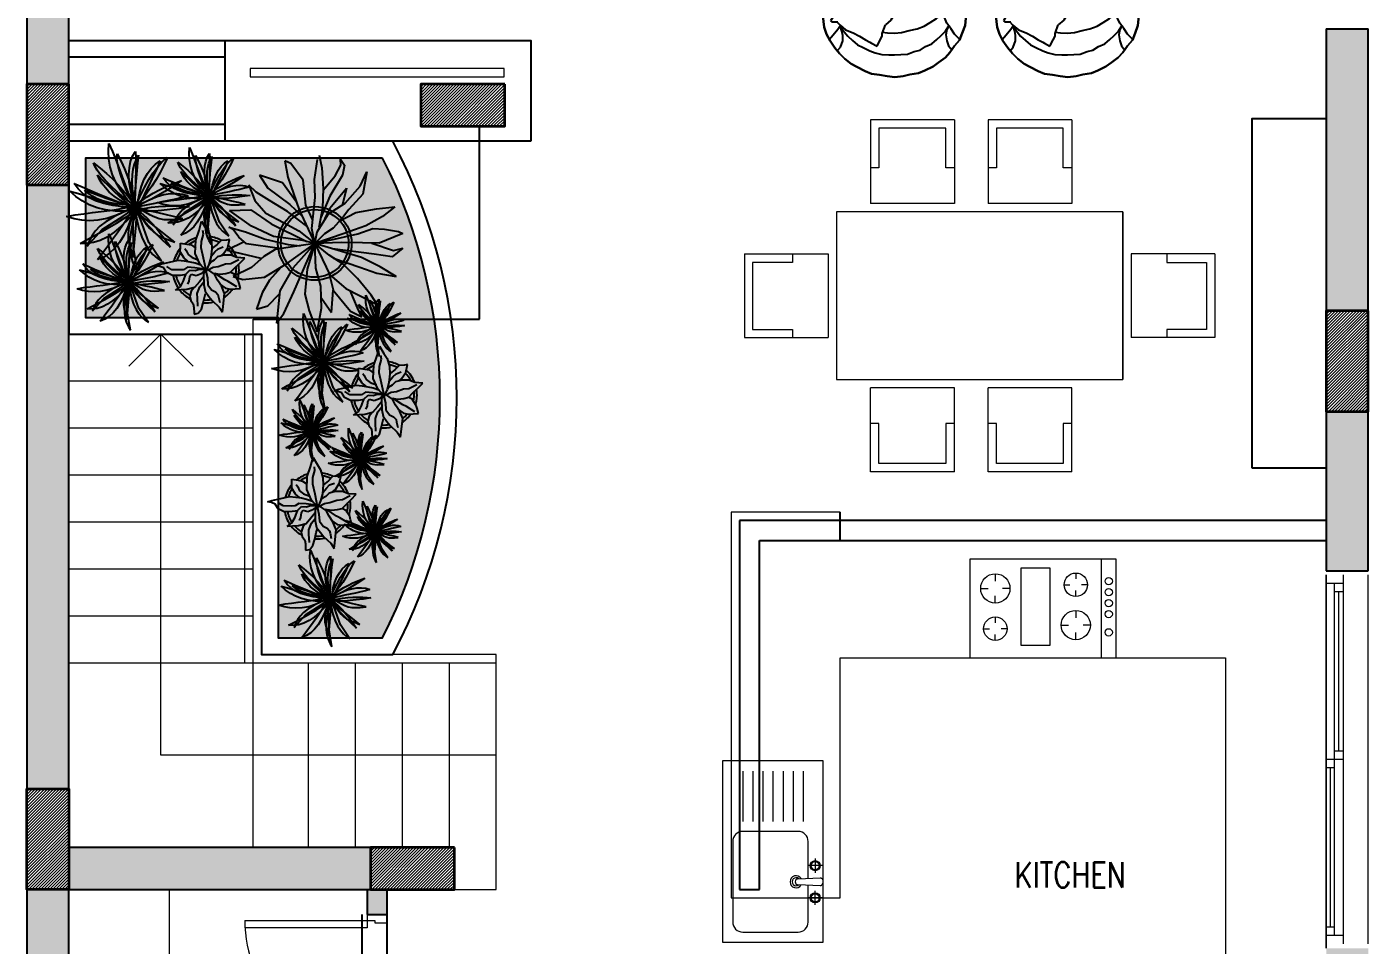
# Model space of a CAD drawing. Header units: millimetres. Extents: x 864.5 to 872.5, y 207.2 to 223.2.
# Drawn here: x 864.49 to 872.49, y 211.57 to 217.05 of the extents above; entities that cross this region are included whole.
import ezdxf

# ---------------------------------------------------------------- set-up
doc = ezdxf.new("R2010")
doc.units = ezdxf.units.MM
doc.linetypes.add('HIDDEN2', pattern=[4.7625, 3.175, -1.5875])
for name, color, linetype, lineweight in [('A-DETL', 90, 'Continuous', 9), ('A-DOOR', 2, 'Continuous', 20), ('A-FLOR', 192, 'Continuous', 0), ('S-COLS', 52, 'Continuous', 35)]:
    doc.layers.add(name, color=color, linetype=linetype, lineweight=lineweight)
for name, color, linetype in [('A-DETL-TXT', 2, 'Continuous'), ('A-FURN', 2, 'Continuous'), ('A-WALL-CMU', 4, 'Continuous'), ('A-WALL-HEAD', 9, 'Continuous'), ('CAY', 94, 'Continuous'), ('DIENHOA', 3, 'Continuous'), ('KITSHEN', 44, 'Continuous'), ('家具2', 6, 'Continuous'), ('家具１', 1, 'Continuous')]:
    doc.layers.add(name, color=color, linetype=linetype)
doc.styles.add('ATT', font='romans.shx')
doc.styles.add('ID_ROMANS', font='ROMANS.shx', dxfattribs={"width": 0.8})
doc.styles.get("Standard").update_dxf_attribs({"font": 'Arial Unicode MS.ttf'})
pattern_1 = [(45, (757.347452, 209.1913), (-0.0089802561, 0.0089802561), [])]

# ---------------------------------------------------------------- blocks, each defined once
blk = doc.blocks.new('*U4')
for p, q in [((720, 120), (720, 848.6)), ((765, 850), (765, 120)), ((0, 120), (35, 120)), ((0, 120), (0, 0)), ((35, 120), (35, 75)), ((765, 120), (720, 120)), ((765, 120), (765, 75)), ((800, 120), (765, 120)), ((800, 120), (800, 0)), ((50, 0), (0, 0)), ((35, 75), (50, 75)), ((50, 75), (50, 0)), ((750, 75), (750, 0)), ((765, 75), (750, 75)), ((750, 0), (800, 0))]:
    blk.add_line(p, q)
blk.add_arc((765, 120), 730, 90, 180)
at = {"layer": 'A-WALL-HEAD'}
for p, q in [((0, 150), (800, 150)), ((0, 0), (800, 0))]:
    blk.add_line(p, q, dxfattribs=at)
blk = doc.blocks.new('st')
at = {"layer": 'A-FURN', "lineweight": 9}
for p, q in [((32759.2, -53794.2), (32759.2, -54666.9)), ((33348.2, -53794.2), (32759.2, -53794.2)), ((33348.2, -54666.9), (33348.2, -53794.2)), ((32933.7, -53877.1), (32933.7, -53912)), ((33173.7, -53859.7), (33173.7, -53903.3)), ((32863.9, -53946.9), (32898.8, -53946.9)), ((32933.7, -54016.7), (32933.7, -53981.8)), ((33003.5, -53946.9), (32968.6, -53946.9)), ((33086.4, -53946.9), (33130.1, -53946.9)), ((33173.7, -54034.2), (33173.7, -53990.6)), ((33261, -53946.9), (33217.3, -53946.9)), ((32835.5, -54099.7), (32835.5, -54274.2)), ((33293.7, -54099.7), (32835.5, -54099.7)), ((33293.7, -54274.2), (33293.7, -54099.7)), ((32835.5, -54274.2), (33293.7, -54274.2)), ((32955.5, -54339.7), (32955.5, -54383.3)), ((33195.5, -54357.1), (33195.5, -54392)), ((32868.2, -54426.9), (32911.9, -54426.9)), ((32955.5, -54514.2), (32955.5, -54470.6)), ((33042.8, -54426.9), (32999.2, -54426.9)), ((33125.7, -54426.9), (33160.6, -54426.9)), ((33195.5, -54496.7), (33195.5, -54461.8)), ((33265.3, -54426.9), (33230.4, -54426.9)), ((32759.2, -54579.7), (33348.2, -54579.7)), ((32759.2, -54666.9), (33348.2, -54666.9))]:
    blk.add_line(p, q, dxfattribs=at)
for centre, radius in [((32933.7, -53946.9), 69.8), ((33173.7, -53946.9), 87.3), ((32955.5, -54426.9), 87.3), ((33195.5, -54426.9), 69.8), ((32911.9, -54623.3), 21.8), ((33021, -54623.3), 21.8), ((33086.4, -54623.3), 21.8), ((33151.9, -54623.3), 21.8), ((33217.3, -54623.3), 21.8)]:
    blk.add_circle(centre, radius, dxfattribs=at)
blk = doc.blocks.new('ps sin 12')
at = {"layer": 'A-FURN', "lineweight": 9}
for p, q in [((5374.23, 397.47), (5266.23, 397.47)), ((5266.23, 397.47), (5266.23, 337.47)), ((5324.43, 392.67), (5332.83, 392.67)), ((5328.63, 396.87), (5328.63, 388.47)), ((5336.44, 382.35), (5335.82, 395.76)), ((5340.63, 395.76), (5340.02, 382.35)), ((5352.03, 392.67), (5343.63, 392.67)), ((5347.83, 396.87), (5347.83, 388.47)), ((5374.23, 337.47), (5374.23, 397.47)), ((5272.23, 385.47), (5302.23, 385.47)), ((5336.25, 388.47), (5314.23, 388.47)), ((5362.23, 388.47), (5340.2, 388.47)), ((5272.23, 379.47), (5302.23, 379.47)), ((5308.23, 382.47), (5308.23, 349.47)), ((5368.23, 349.47), (5368.23, 382.47)), ((5272.23, 373.47), (5302.23, 373.47)), ((5272.23, 367.47), (5302.23, 367.47)), ((5272.23, 361.47), (5302.23, 361.47)), ((5272.23, 355.47), (5302.23, 355.47)), ((5272.23, 349.47), (5302.23, 349.47)), ((5266.23, 337.47), (5374.23, 337.47)), ((5314.23, 343.47), (5362.23, 343.47))]:
    blk.add_line(p, q, dxfattribs=at)
for centre, radius in [((5328.63, 392.67), 3), ((5328.63, 392.67), 2.4), ((5347.83, 392.67), 3), ((5347.83, 392.67), 2.4)]:
    blk.add_circle(centre, radius, dxfattribs=at)
for centre, radius, start, end in [((5338.23, 394.92), 2.55, 19.33284, 160.66716), ((5314.23, 382.47), 6, 90, 180), ((5338.23, 381.27), 3.6, 121.86593, 58.13407), ((5362.23, 382.47), 6, 0, 90), ((5338.23, 381.27), 2.4, 139.21522, 40.78479), ((5338.23, 382.54), 1.8, 186.0661, 353.9339), ((5314.23, 349.47), 6, 180, 270), ((5362.23, 349.47), 6, 270, 0)]:
    blk.add_arc(centre, radius, start, end, dxfattribs=at)
blk = doc.blocks.new('dsadas')
at = {"layer": 'A-FURN', "lineweight": 9}
for p, q in [((-9464.2883, -63469.635), (-9463.7883, -63469.635)), ((-9464.2883, -63469.635), (-9464.2883, -63470.135)), ((-9463.7883, -63469.635), (-9463.7883, -63470.135)), ((-9464.2372, -63469.6845), (-9463.8378, -63469.6845)), ((-9464.2372, -63469.9226), (-9464.2372, -63469.6845)), ((-9463.8378, -63469.6845), (-9463.8378, -63469.9226)), ((-9464.2883, -63469.9226), (-9464.2372, -63469.9226)), ((-9463.8378, -63469.9226), (-9463.7883, -63469.9226)), ((-9464.2883, -63470.135), (-9463.7883, -63470.135)), ((-9464.5383, -63470.185), (-9464.5383, -63471.8918)), ((-9463.5383, -63470.185), (-9464.5383, -63470.185)), ((-9464.5383, -63470.185), (-9463.5383, -63470.185)), ((-9463.5383, -63471.8918), (-9463.5383, -63470.185)), ((-9465.0875, -63470.4884), (-9465.0875, -63470.9884)), ((-9465.0875, -63470.4884), (-9464.5875, -63470.4884)), ((-9465.038, -63470.5395), (-9465.038, -63470.9389)), ((-9464.7999, -63470.5395), (-9465.038, -63470.5395)), ((-9464.7999, -63470.4884), (-9464.7999, -63470.5395)), ((-9464.5875, -63470.4884), (-9464.5875, -63470.9884)), ((-9463.4891, -63470.4884), (-9463.4891, -63470.9884)), ((-9462.9891, -63470.4884), (-9463.4891, -63470.4884)), ((-9463.2766, -63470.4884), (-9463.2766, -63470.5395)), ((-9463.2766, -63470.5395), (-9463.0386, -63470.5395)), ((-9463.0386, -63470.5395), (-9463.0386, -63470.9389)), ((-9462.9891, -63470.4884), (-9462.9891, -63470.9884)), ((-9465.038, -63470.9389), (-9464.7999, -63470.9389)), ((-9464.7999, -63470.9389), (-9464.7999, -63470.9884)), ((-9463.2766, -63470.9389), (-9463.2766, -63470.9884)), ((-9463.0386, -63470.9389), (-9463.2766, -63470.9389)), ((-9465.0875, -63470.9884), (-9464.5875, -63470.9884)), ((-9462.9891, -63470.9884), (-9463.4891, -63470.9884)), ((-9465.0875, -63471.1884), (-9465.0875, -63471.6884)), ((-9465.0875, -63471.1884), (-9464.5875, -63471.1884)), ((-9464.7999, -63471.1884), (-9464.7999, -63471.2395)), ((-9464.5875, -63471.1884), (-9464.5875, -63471.6884)), ((-9463.4891, -63471.1884), (-9463.4891, -63471.6884)), ((-9462.9891, -63471.1884), (-9463.4891, -63471.1884)), ((-9463.2766, -63471.1884), (-9463.2766, -63471.2395)), ((-9462.9891, -63471.1884), (-9462.9891, -63471.6884)), ((-9465.038, -63471.2395), (-9465.038, -63471.6389)), ((-9464.7999, -63471.2395), (-9465.038, -63471.2395)), ((-9463.2766, -63471.2395), (-9463.0386, -63471.2395)), ((-9463.0386, -63471.2395), (-9463.0386, -63471.6389)), ((-9465.038, -63471.6389), (-9464.7999, -63471.6389)), ((-9464.7999, -63471.6389), (-9464.7999, -63471.6884)), ((-9463.2766, -63471.6389), (-9463.2766, -63471.6884)), ((-9463.0386, -63471.6389), (-9463.2766, -63471.6389)), ((-9465.0875, -63471.6884), (-9464.5875, -63471.6884)), ((-9462.9891, -63471.6884), (-9463.4891, -63471.6884)), ((-9464.5383, -63471.8918), (-9463.5383, -63471.8918)), ((-9464.2883, -63471.9418), (-9463.7883, -63471.9418)), ((-9464.2883, -63472.4418), (-9464.2883, -63471.9418)), ((-9463.7883, -63472.4418), (-9463.7883, -63471.9418)), ((-9464.2883, -63472.1542), (-9464.2372, -63472.1542)), ((-9464.2372, -63472.1542), (-9464.2372, -63472.3922)), ((-9463.8378, -63472.1542), (-9463.7883, -63472.1542)), ((-9463.8378, -63472.3922), (-9463.8378, -63472.1542)), ((-9464.2372, -63472.3922), (-9463.8378, -63472.3922)), ((-9464.2883, -63472.4418), (-9463.7883, -63472.4418))]:
    blk.add_line(p, q, dxfattribs=at)
blk = doc.blocks.new('sofa-46')
at = {"color": 0, "linetype": 'ByBlock'}
for p, q in [((-0.3094, 0.8906), (-0.3231, 0.8691)), ((-0.3094, 0.8906), (-0.3231, 0.8691)), ((-0.2877, 0.9066), (-0.3094, 0.8906)), ((-0.2877, 0.9066), (-0.3094, 0.8906)), ((-0.2633, 0.9199), (-0.2877, 0.9066)), ((-0.2633, 0.9199), (-0.2877, 0.9066)), ((0.4279, 0.9203), (-0.2633, 0.9199)), ((-0.2633, 0.9199), (0.4279, 0.9203)), ((0.4549, 0.9147), (0.4279, 0.9203)), ((0.4549, 0.9147), (0.4279, 0.9203)), ((0.4736, 0.893), (0.4549, 0.9147)), ((0.4736, 0.893), (0.4549, 0.9147)), ((0.487, 0.8794), (0.4736, 0.893)), ((0.487, 0.8794), (0.4736, 0.893)), ((-0.345, 0.8314), (-0.3506, 0.8045)), ((-0.345, 0.8314), (-0.3506, 0.8045)), ((-0.3506, 0.8045), (-0.348, 0.7802)), ((-0.3506, 0.8045), (-0.348, 0.7802)), ((-0.3367, 0.853), (-0.345, 0.8314)), ((-0.3367, 0.853), (-0.345, 0.8314)), ((-0.3231, 0.8691), (-0.3367, 0.853)), ((-0.3231, 0.8691), (-0.3367, 0.853)), ((0.5031, 0.8604), (0.487, 0.8794)), ((0.5031, 0.8604), (0.487, 0.8794)), ((0.511, 0.8414), (0.5031, 0.8604)), ((0.511, 0.8414), (0.5031, 0.8604)), ((0.5162, 0.809), (0.511, 0.8414)), ((0.5162, 0.809), (0.511, 0.8414)), ((0.5188, 0.7927), (0.5162, 0.809)), ((0.5188, 0.7927), (0.5162, 0.809)), ((-0.3834, 0.7453), (-0.3835, 0.7291)), ((-0.3835, 0.7291), (-0.3834, 0.7453)), ((-0.3835, 0.7291), (-0.33, 0.2832)), ((-0.33, 0.2832), (-0.3835, 0.7291)), ((-0.3779, 0.7561), (-0.3834, 0.7453)), ((-0.3834, 0.7453), (-0.3779, 0.7561)), ((-0.3698, 0.7641), (-0.3779, 0.7561)), ((-0.3779, 0.7561), (-0.3698, 0.7641)), ((-0.3643, 0.7695), (-0.3698, 0.7641)), ((-0.3698, 0.7641), (-0.3643, 0.7695)), ((-0.348, 0.7802), (-0.3643, 0.7695)), ((-0.3643, 0.7695), (-0.348, 0.7802)), ((-0.348, 0.7802), (-0.3372, 0.7828)), ((-0.3372, 0.7828), (-0.3237, 0.7854)), ((-0.3237, 0.7854), (-0.3156, 0.7799)), ((-0.3156, 0.7799), (-0.3022, 0.7771)), ((-0.3022, 0.7771), (-0.2941, 0.769)), ((-0.2941, 0.769), (-0.2834, 0.7554)), ((-0.2834, 0.7554), (-0.2593, 0.7255)), ((-0.2593, 0.7255), (-0.2379, 0.6956)), ((0.4128, 0.7044), (0.4265, 0.734)), ((0.4265, 0.734), (0.4538, 0.7635)), ((0.4538, 0.7635), (0.4592, 0.7743)), ((0.4592, 0.7743), (0.4674, 0.7796)), ((0.4674, 0.7796), (0.4809, 0.7876)), ((0.4809, 0.7876), (0.4945, 0.7929)), ((0.4945, 0.7929), (0.508, 0.7955)), ((0.508, 0.7955), (0.5188, 0.7927)), ((0.5097, 0.2933), (0.5535, 0.7412)), ((0.5535, 0.7412), (0.5097, 0.2933)), ((0.5268, 0.7792), (0.5188, 0.7927)), ((0.5188, 0.7927), (0.5268, 0.7792)), ((0.5403, 0.7764), (0.5268, 0.7792)), ((0.5268, 0.7792), (0.5403, 0.7764)), ((0.5483, 0.7682), (0.5403, 0.7764)), ((0.5403, 0.7764), (0.5483, 0.7682)), ((0.5482, 0.7574), (0.5483, 0.7682)), ((0.5483, 0.7682), (0.5482, 0.7574)), ((0.5535, 0.7412), (0.5482, 0.7574)), ((0.5482, 0.7574), (0.5535, 0.7412)), ((-0.2379, 0.6956), (-0.222, 0.6577)), ((-0.222, 0.6577), (-0.206, 0.6279)), ((0.3772, 0.6318), (0.3936, 0.6641)), ((0.3936, 0.6641), (0.4128, 0.7044)), ((-0.206, 0.6279), (-0.1955, 0.5873)), ((-0.1955, 0.5873), (-0.1906, 0.5198)), ((-0.1934, 0.5144), (-0.1552, 0.5654)), ((-0.1443, 0.5789), (-0.1552, 0.5654)), ((-0.136, 0.6004), (-0.1443, 0.5789)), ((-0.0877, 0.5704), (-0.136, 0.6004)), ((-0.0877, 0.5704), (0.0227, 0.5263)), ((0.3602, 0.5266), (0.3688, 0.594)), ((0.3688, 0.594), (0.3772, 0.6318)), ((-0.2235, 0.4498), (-0.1934, 0.5144)), ((0.0227, 0.5263), (0.1221, 0.4581)), ((0.3573, 0.4888), (0.3602, 0.5266)), ((0.3624, 0.4537), (0.3573, 0.4888)), ((-0.2456, 0.3879), (-0.2235, 0.4498)), ((0.1028, 0.4016), (0.089, 0.3612)), ((0.1028, 0.4016), (0.1191, 0.4176)), ((0.1191, 0.4176), (0.1383, 0.4472)), ((0.1356, 0.4526), (0.1221, 0.4581)), ((0.1383, 0.4472), (0.1356, 0.4526)), ((0.3675, 0.4158), (0.3624, 0.4537)), ((0.3727, 0.3807), (0.3675, 0.4158)), ((-0.2674, 0.3611), (-0.292, 0.3207)), ((-0.292, 0.3207), (-0.2839, 0.3153)), ((-0.2456, 0.3879), (-0.2674, 0.3611)), ((0.0672, 0.3262), (0.0346, 0.2968)), ((0.089, 0.3612), (0.0672, 0.3262)), ((0.302, 0.311), (0.3399, 0.335)), ((0.3399, 0.335), (0.3753, 0.3645)), ((0.3886, 0.3374), (0.3727, 0.3807)), ((0.4018, 0.3076), (0.3886, 0.3374)), ((-0.33, 0.2832), (-0.3168, 0.2426)), ((-0.3168, 0.2426), (-0.33, 0.2832)), ((-0.3168, 0.2426), (-0.2955, 0.202)), ((-0.2955, 0.202), (-0.3168, 0.2426)), ((-0.2839, 0.3153), (-0.2488, 0.315)), ((-0.2491, 0.2691), (-0.2764, 0.2369)), ((-0.2355, 0.296), (-0.2542, 0.3151)), ((-0.2328, 0.2933), (-0.2491, 0.2691)), ((-0.2355, 0.296), (-0.2033, 0.2688)), ((-0.2249, 0.2608), (-0.2328, 0.2852)), ((-0.2328, 0.2852), (-0.2114, 0.2553)), ((-0.2197, 0.2338), (-0.2249, 0.2608)), ((-0.2114, 0.2553), (-0.19, 0.2309)), ((-0.2033, 0.2688), (-0.1575, 0.2496)), ((-0.1575, 0.2496), (-0.1198, 0.2304)), ((0.0152, 0.2294), (0.0153, 0.2456)), ((0.0153, 0.2456), (0.0346, 0.2968)), ((0.018, 0.2537), (0.0477, 0.2508)), ((0.0477, 0.2508), (0.0882, 0.2478)), ((0.0882, 0.2478), (0.1314, 0.2529)), ((0.1314, 0.2529), (0.1774, 0.2633)), ((0.1774, 0.2633), (0.2234, 0.2738)), ((0.2234, 0.2738), (0.2667, 0.2897)), ((0.2667, 0.2897), (0.302, 0.311)), ((0.3662, 0.2322), (0.3934, 0.259)), ((0.3934, 0.259), (0.4153, 0.2967)), ((0.4016, 0.2698), (0.3959, 0.2374)), ((0.4153, 0.2967), (0.4016, 0.2698)), ((0.4259, 0.275), (0.4018, 0.3076)), ((0.4153, 0.2967), (0.4129, 0.2926)), ((0.4129, 0.2926), (0.4131, 0.2924)), ((0.4131, 0.2924), (0.4153, 0.2967)), ((0.4473, 0.2425), (0.4259, 0.275)), ((0.4768, 0.2125), (0.4473, 0.2425)), ((0.4767, 0.2071), (0.4932, 0.2475)), ((0.4932, 0.2475), (0.4767, 0.2071)), ((0.4932, 0.2475), (0.5097, 0.2933)), ((0.5097, 0.2933), (0.4932, 0.2475)), ((-0.2764, 0.2369), (-0.3009, 0.2074)), ((-0.2955, 0.202), (-0.2661, 0.1612)), ((-0.2661, 0.1612), (-0.2955, 0.202)), ((-0.2661, 0.1612), (-0.2394, 0.1259)), ((-0.2394, 0.1259), (-0.2661, 0.1612)), ((-0.2501, 0.1449), (-0.2337, 0.1637)), ((-0.2337, 0.1637), (-0.2199, 0.2014)), ((-0.2199, 0.2014), (-0.2197, 0.2338)), ((-0.19, 0.2309), (-0.1605, 0.2037)), ((-0.1605, 0.2037), (-0.131, 0.1792)), ((-0.131, 0.1792), (-0.0987, 0.1627)), ((-0.1198, 0.2304), (-0.0849, 0.2085)), ((-0.0987, 0.1627), (-0.0584, 0.1435)), ((-0.0849, 0.2085), (-0.058, 0.1948)), ((-0.058, 0.1948), (-0.0472, 0.1893)), ((-0.0472, 0.1893), (-0.015, 0.1702)), ((-0.015, 0.1702), (0.0042, 0.2079)), ((0.0042, 0.2079), (0.0152, 0.2294)), ((0.2414, 0.1467), (0.2739, 0.1681)), ((0.2739, 0.1681), (0.3118, 0.184)), ((0.3118, 0.184), (0.3417, 0.2108)), ((0.3417, 0.2108), (0.3662, 0.2322)), ((0.3959, 0.2374), (0.4011, 0.2023)), ((0.4011, 0.2023), (0.4117, 0.1725)), ((0.4117, 0.1725), (0.4304, 0.1481)), ((0.4195, 0.132), (0.4468, 0.1723)), ((0.4468, 0.1723), (0.4195, 0.132)), ((0.4468, 0.1723), (0.4767, 0.2071)), ((0.4767, 0.2071), (0.4468, 0.1723)), ((-0.2394, 0.1259), (-0.2072, 0.096)), ((-0.2072, 0.096), (-0.2394, 0.1259)), ((-0.2072, 0.096), (-0.1696, 0.066)), ((-0.1696, 0.066), (-0.2072, 0.096)), ((-0.0584, 0.1435), (-0.0261, 0.1298)), ((-0.0261, 0.1298), (0.0144, 0.1214)), ((0.0144, 0.1214), (0.0549, 0.1184)), ((0.0549, 0.1184), (0.09, 0.1181)), ((0.09, 0.1181), (0.1278, 0.1206)), ((0.1278, 0.1206), (0.1656, 0.123)), ((0.1656, 0.123), (0.2062, 0.1389)), ((0.2062, 0.1389), (0.2414, 0.1467)), ((0.3515, 0.073), (0.3923, 0.1025)), ((0.3923, 0.1025), (0.3515, 0.073)), ((0.3923, 0.1025), (0.4195, 0.132)), ((0.4195, 0.132), (0.3923, 0.1025)), ((-0.1696, 0.066), (-0.1347, 0.0469)), ((-0.1347, 0.0469), (-0.1696, 0.066)), ((-0.1347, 0.0469), (-0.0862, 0.0222)), ((-0.0862, 0.0222), (-0.1347, 0.0469)), ((-0.0862, 0.0222), (-0.0486, 0.0058)), ((-0.0486, 0.0058), (-0.0862, 0.0222)), ((-0.0486, 0.0058), (0, 0)), ((0, 0), (-0.0486, 0.0058)), ((0, 0), (0.0458, -0.0084)), ((0.0458, -0.0084), (0, 0)), ((0.1403, -0.0091), (0.1809, 0.0014)), ((0.1809, 0.0014), (0.1403, -0.0091)), ((0.1809, 0.0014), (0.2323, 0.0091)), ((0.2323, 0.0091), (0.1809, 0.0014)), ((0.2323, 0.0091), (0.2702, 0.025)), ((0.2702, 0.025), (0.2323, 0.0091)), ((0.2702, 0.025), (0.319, 0.049)), ((0.319, 0.049), (0.2702, 0.025)), ((0.319, 0.049), (0.3515, 0.073)), ((0.3515, 0.073), (0.319, 0.049)), ((0.0458, -0.0084), (0.0917, -0.0142)), ((0.0917, -0.0142), (0.0458, -0.0084)), ((0.0917, -0.0142), (0.1403, -0.0091)), ((0.1403, -0.0091), (0.0917, -0.0142))]:
    blk.add_line(p, q, dxfattribs=at)
blk = doc.blocks.new('A$C2CC23D6E')
at = {"color": 3}
for p, q in [((763, 1463), (785, 1358)), ((477, 1415), (502, 1280)), ((527, 1394), (477, 1415)), ((631, 1256), (527, 1394)), ((723, 1262), (749, 1427)), ((785, 1358), (796, 1187)), ((894, 1292), (942, 1379)), ((939, 1430), (973, 1379)), ((942, 1379), (939, 1430)), ((973, 1379), (956, 1298)), ((269, 1298), (336, 1190)), ((460, 1235), (269, 1298)), ((574, 1075), (460, 1235)), ((502, 1280), (597, 1009)), ((653, 1048), (631, 1256)), ((729, 1112), (723, 1262)), ((796, 1172), (894, 1292)), ((956, 1298), (850, 1124)), ((1102, 1205), (1158, 1325)), ((1158, 1325), (1124, 1139)), ((241, 1157), (179, 1214)), ((179, 1214), (230, 1087)), ((350, 1087), (241, 1157)), ((336, 1190), (519, 1054)), ((701, 856), (729, 1112)), ((850, 1124), (776, 947)), ((796, 1187), (791, 1024)), ((850, 1023), (990, 1190)), ((990, 1190), (956, 1054)), ((979, 1066), (1102, 1205)), ((1124, 1139), (1009, 1012)), ((20, 1006), (196, 1009)), ((202, 874), (20, 1006)), ((196, 1009), (364, 895)), ((230, 1087), (322, 982)), ((499, 997), (350, 1087)), ((519, 1054), (614, 967)), ((597, 1009), (726, 732)), ((709, 925), (653, 1048)), ((791, 1024), (760, 863)), ((850, 1023), (808, 935)), ((840, 977), (979, 1066)), ((1009, 1012), (965, 955)), ((1065, 988), (1237, 1018)), ((1237, 1018), (1388, 1036)), ((1388, 1036), (1287, 955)), ((322, 982), (468, 904)), ((364, 895), (660, 749)), ((468, 904), (594, 835)), ((660, 874), (499, 997)), ((746, 829), (840, 977)), ((965, 955), (878, 859)), ((928, 915), (1065, 988)), ((1287, 955), (1150, 877)), ((14, 868), (151, 829)), ((50, 847), (14, 868)), ((98, 784), (50, 847)), ((160, 730), (98, 784)), ((151, 829), (314, 766)), ((384, 790), (202, 874)), ((628, 757), (384, 790)), ((594, 835), (726, 732)), ((726, 732), (701, 856)), ((726, 732), (746, 829)), ((970, 814), (726, 732)), ((726, 732), (1082, 811)), ((807, 811), (726, 732)), ((878, 859), (807, 811)), ((1054, 844), (970, 814)), ((1150, 877), (1054, 844)), ((1082, 811), (1206, 856)), ((1206, 856), (1304, 850)), ((1380, 784), (1259, 733)), ((1304, 850), (1419, 832)), ((1455, 814), (1380, 784)), ((1419, 832), (1455, 814)), ((141, 746), (0, 676)), ((0, 676), (278, 610)), ((435, 691), (160, 730)), ((398, 682), (303, 625)), ((314, 766), (505, 724)), ((558, 706), (398, 682)), ((499, 568), (726, 732)), ((505, 724), (606, 713)), ((726, 732), (544, 526)), ((552, 330), (726, 732)), ((726, 732), (558, 706)), ((726, 732), (628, 757)), ((726, 732), (664, 520)), ((948, 739), (726, 732)), ((1113, 616), (726, 732)), ((844, 634), (726, 732)), ((726, 732), (852, 472)), ((735, 526), (726, 732)), ((1217, 643), (873, 688)), ((1122, 736), (948, 739)), ((1259, 733), (1122, 736)), ((1200, 734), (1377, 673)), ((1455, 694), (1368, 622)), ((1377, 673), (1455, 694)), ((303, 625), (202, 532)), ((311, 454), (499, 568)), ((962, 559), (844, 634)), ((882, 610), (1099, 535)), ((1080, 442), (962, 559)), ((1267, 538), (1113, 616)), ((1368, 622), (1217, 643)), ((202, 532), (50, 457)), ((50, 457), (129, 433)), ((129, 433), (311, 454)), ((444, 534), (350, 427)), ((544, 526), (437, 339)), ((664, 520), (645, 312)), ((777, 378), (735, 526)), ((880, 345), (847, 478)), ((852, 472), (984, 360)), ((1099, 535), (1239, 487)), ((1239, 487), (1399, 457)), ((1399, 457), (1267, 538)), ((350, 427), (289, 324)), ((437, 339), (409, 72)), ((782, 195), (777, 378)), ((866, 159), (878, 345)), ((878, 345), (1023, 171)), ((984, 360), (1102, 297)), ((1080, 198), (1018, 342)), ((1192, 303), (1080, 442)), ((289, 324), (244, 189)), ((336, 216), (432, 312)), ((471, 153), (552, 330)), ((645, 312), (679, 174)), ((782, 279), (866, 159)), ((1102, 297), (1242, 225)), ((1242, 225), (1192, 303)), ((244, 189), (336, 216)), ((409, 72), (471, 153)), ((679, 174), (746, 0)), ((746, 0), (782, 195)), ((1023, 171), (1116, 123)), ((1116, 123), (1080, 198))]:
    blk.add_line(p, q, dxfattribs=at)
at = {"layer": '家具2', "color": 6}
for radius in [305, 280]:
    blk.add_circle((726, 732), radius, dxfattribs=at)
at = {"color": 3, "width": 0.8, "flags": 9}
for tag, p in [('XSIZE', (722, 727)), ('YSIZE', (725, 727))]:
    blk.add_attdef(tag, p, '', height=0.288, dxfattribs=at)
blk = doc.blocks.new('Cay03_mb')
at = {"layer": 'DIENHOA'}
for p, q in [((79, 504), (119, 555)), ((119, 555), (166, 599)), ((142, 519), (119, 442)), ((166, 599), (142, 519)), ((-365, 390), (-414, 403)), ((-414, 403), (-240, 278)), ((-315, 371), (-365, 390)), ((25, 374), (49, 444)), ((49, 444), (79, 504)), ((119, 442), (97, 366)), ((-264, 343), (-315, 371)), ((-211, 305), (-264, 343)), ((-240, 278), (-88, 95)), ((-158, 252), (-211, 305)), ((2, 206), (10, 295)), ((10, 295), (25, 374)), ((76, 291), (56, 216)), ((97, 366), (76, 291)), ((291, 243), (363, 275)), ((363, 275), (437, 297)), ((437, 297), (511, 310)), ((512, 271), (438, 231)), ((511, 310), (586, 314)), ((586, 314), (512, 271)), ((-104, 184), (-158, 252)), ((-50, 98), (-104, 184)), ((0, 105), (2, 206)), ((37, 142), (20, 68)), ((56, 216), (37, 142)), ((76, 75), (147, 144)), ((147, 144), (219, 200)), ((290, 155), (217, 117)), ((219, 200), (291, 243)), ((364, 193), (290, 155)), ((438, 231), (364, 193)), ((-345, 5), (-400, -17)), ((-299, 20), (-345, 5)), ((-255, 27), (-299, 20)), ((-208, 28), (-255, 27)), ((-153, 22), (-208, 28)), ((-83, 10), (-153, 22)), ((-88, 95), (5, -8)), ((5, -8), (-83, 10)), ((5, -8), (-50, 98)), ((5, -8), (0, 105)), ((5, -8), (76, 75)), ((20, 68), (5, -8)), ((75, 36), (5, -8)), ((5, -8), (100, 18)), ((46, 1), (5, -8)), ((97, 7), (46, 1)), ((145, 77), (75, 36)), ((155, 12), (97, 7)), ((100, 18), (182, 37)), ((217, 117), (145, 77)), ((220, 15), (155, 12)), ((182, 37), (253, 49)), ((289, 17), (220, 15)), ((253, 49), (315, 54)), ((362, 19), (289, 17)), ((315, 54), (369, 53)), ((436, 19), (362, 19)), ((369, 53), (419, 47)), ((419, 47), (465, 35)), ((510, 19), (436, 19)), ((465, 35), (510, 19)), ((-400, -17), (-468, -48)), ((-468, -48), (-376, -38)), ((-376, -38), (-295, -28)), ((-295, -28), (-226, -19)), ((-226, -19), (-166, -11)), ((-166, -11), (-114, -6)), ((-166, -174), (-120, -122)), ((-120, -122), (-80, -80)), ((-75, -127), (-118, -181)), ((-114, -6), (-69, -3)), ((-80, -80), (-45, -46)), ((-33, -69), (-75, -127)), ((-69, -3), (-30, -3)), ((-45, -46), (-17, -22)), ((5, -8), (-33, -69)), ((-30, -3), (5, -8)), ((-17, -22), (5, -8)), ((5, -8), (57, -73)), ((26, -64), (5, -8)), ((5, -8), (113, -40)), ((53, -42), (5, -8)), ((47, -126), (26, -64)), ((69, -191), (47, -126)), ((107, -76), (53, -42)), ((57, -73), (100, -139)), ((166, -110), (107, -76)), ((113, -40), (207, -74)), ((229, -143), (166, -110)), ((207, -74), (290, -108)), ((290, -108), (359, -141)), ((-271, -307), (-216, -236)), ((-216, -236), (-166, -174)), ((-162, -231), (-206, -276)), ((-118, -181), (-162, -231)), ((91, -257), (69, -191)), ((113, -322), (91, -257)), ((100, -139), (136, -204)), ((136, -204), (163, -268)), ((296, -175), (229, -143)), ((367, -205), (296, -175)), ((359, -141), (417, -174)), ((442, -233), (367, -205)), ((417, -174), (463, -204)), ((519, -258), (442, -233)), ((463, -204), (496, -232)), ((496, -232), (519, -258)), ((-330, -387), (-271, -307)), ((-291, -355), (-330, -387)), ((-250, -318), (-291, -355)), ((-206, -276), (-250, -318)), ((135, -386), (113, -322)), ((163, -268), (181, -330)), ((181, -330), (190, -390)), ((158, -445), (135, -386)), ((180, -499), (158, -445)), ((190, -446), (180, -499)), ((190, -390), (190, -446))]:
    blk.add_line(p, q, dxfattribs=at)
for points in [[(24, -5), (-41, 82), (-92, 167), (-130, 249), (-156, 330), (-170, 408), (-175, 484), (-170, 559), (-157, 633)], [(-157, 633), (-132, 551), (-111, 470), (-90, 389), (-70, 309), (-49, 229), (-27, 150), (-3, 72), (24, -5)], [(-16, -27), (-38, 80), (-49, 178), (-49, 269), (-39, 353), (-19, 430), (9, 501), (45, 567), (88, 629)], [(88, 629), (75, 544), (61, 461), (46, 379), (31, 298), (16, 217), (3, 136), (-8, 55), (-16, -27)], [(-396, 474), (-348, 406), (-301, 339), (-254, 275), (-208, 212), (-162, 151), (-115, 91), (-66, 32), (-16, -27)], [(-16, -27), (-108, 39), (-187, 102), (-252, 163), (-305, 224), (-345, 285), (-374, 347), (-390, 409), (-396, 474)], [(273, 387), (228, 329), (182, 270), (138, 212), (97, 156), (60, 103), (28, 55), (2, 11), (-16, -27)], [(-16, -27), (21, 64), (57, 140), (91, 203), (125, 255), (160, 297), (195, 332), (233, 362), (273, 387)], [(24, -5), (20, 93), (20, 177), (25, 249), (34, 310), (47, 363), (65, 409), (87, 452), (113, 492)], [(113, 492), (96, 420), (79, 347), (64, 276), (50, 208), (38, 145), (30, 87), (25, 36), (24, -5)], [(384, 437), (342, 368), (298, 302), (253, 239), (206, 181), (159, 127), (113, 78), (68, 34), (24, -5)], [(24, -5), (80, 92), (134, 176), (186, 248), (234, 309), (279, 357), (319, 395), (355, 421), (384, 437)], [(-530, 290), (-458, 248), (-388, 208), (-319, 169), (-251, 131), (-183, 95), (-115, 60), (-46, 26), (24, -5)], [(24, -5), (-87, 15), (-185, 40), (-270, 68), (-344, 101), (-406, 140), (-457, 184), (-499, 233), (-530, 290)], [(497, 224), (429, 178), (362, 137), (294, 99), (227, 66), (162, 37), (100, 11), (40, -10), (-16, -27)], [(-16, -27), (75, 38), (160, 92), (237, 136), (307, 170), (368, 195), (420, 213), (463, 222), (497, 224)], [(-16, -27), (-134, -5), (-235, 5), (-322, 5), (-396, -5), (-459, -22), (-512, -46), (-558, -74), (-598, -105)], [(24, -5), (99, 30), (173, 57), (245, 77), (313, 88), (378, 92), (438, 87), (493, 74), (541, 52)], [(541, 52), (484, 43), (421, 35), (354, 28), (285, 21), (216, 14), (148, 8), (83, 2), (24, -5)], [(-598, -105), (-393, -44), (-155, -37), (-16, -27)], [(-472, -320), (-310, -179), (-98, -73), (24, -5)], [(24, -5), (-92, -35), (-188, -68), (-267, -105), (-330, -145), (-380, -187), (-418, -231), (-448, -275), (-472, -320)], [(-276, -424), (-227, -345), (-186, -276), (-150, -216), (-119, -164), (-91, -120), (-66, -82), (-41, -52), (-16, -27)], [(-16, -27), (-85, -86), (-137, -133), (-176, -173), (-204, -210), (-226, -249), (-243, -295), (-258, -352), (-276, -424)], [(24, -5), (-14, -88), (-41, -153), (-60, -205), (-70, -251), (-73, -295), (-69, -344), (-60, -402), (-45, -475)], [(-45, -475), (-34, -383), (-25, -303), (-18, -233), (-12, -173), (-6, -121), (2, -77), (11, -39), (24, -5)], [(76, -524), (49, -428), (27, -342), (9, -264), (-4, -196), (-12, -138), (-17, -90), (-18, -53), (-16, -27)], [(478, -192), (422, -176), (361, -157), (298, -135), (232, -113), (167, -89), (102, -67), (41, -45), (-16, -27)], [(-16, -27), (67, -27), (146, -33), (219, -45), (286, -63), (346, -87), (398, -117), (443, -152), (478, -192)], [(-16, -27), (8, -95), (29, -163), (44, -231), (56, -296), (65, -359), (71, -419), (74, -474), (76, -524)], [(316, -418), (251, -343), (195, -273), (147, -210), (106, -154), (74, -105), (50, -63), (33, -30), (24, -5)], [(24, -5), (75, -57), (122, -111), (164, -165), (203, -219), (237, -273), (267, -324), (294, -373), (316, -418)]]:
    blk.add_lwpolyline(points, dxfattribs=at)
blk = doc.blocks.new('12PPLT12')
at = {"color": 0, "linetype": 'ByBlock'}
for p, q in [((-0.116, 0.583), (-0.05, 0.632)), ((-0.05, 0.632), (-0.034, 0.694)), ((-0.034, 0.694), (-0.032, 0.751)), ((-0.032, 0.751), (-0.002, 0.689)), ((-0.002, 0.689), (0.044, 0.559)), ((-0.349, 0.334), (-0.362, 0.415)), ((-0.362, 0.415), (-0.303, 0.35)), ((-0.148, 0.486), (-0.116, 0.583)), ((-0.132, 0.367), (-0.148, 0.486)), ((-0.064, 0.51), (-0.026, 0.591)), ((-0.05, 0.38), (-0.064, 0.51)), ((0.044, 0.559), (0.09, 0.432)), ((0.09, 0.432), (0.09, 0.339)), ((0.134, 0.347), (0.22, 0.415)), ((0.22, 0.415), (0.291, 0.421)), ((0.291, 0.421), (0.35, 0.429)), ((0.35, 0.429), (0.348, 0.331)), ((-0.332, 0.247), (-0.349, 0.334)), ((-0.289, 0.136), (-0.332, 0.247)), ((-0.303, 0.35), (-0.208, 0.312)), ((-0.205, 0.231), (-0.251, 0.247)), ((-0.208, 0.312), (-0.105, 0.29)), ((-0.137, 0.231), (-0.205, 0.231)), ((-0.097, 0.204), (-0.137, 0.231)), ((-0.108, 0.279), (-0.132, 0.367)), ((-0.11, 0.133), (-0.097, 0.204)), ((-0.105, 0.29), (-0.037, 0.236)), ((-0.043, 0.334), (-0.05, 0.38)), ((0.003, 0.279), (-0.043, 0.334)), ((-0.037, 0.236), (-0.034, 0.158)), ((0.009, 0.169), (0.003, 0.279)), ((0.09, 0.253), (0.082, 0.174)), ((0.09, 0.339), (0.09, 0.253)), ((0.093, 0.282), (0.134, 0.347)), ((0.155, 0.228), (0.131, 0.13)), ((0.193, 0.293), (0.155, 0.228)), ((0.25, 0.328), (0.193, 0.293)), ((0.223, 0.188), (0.421, 0.204)), ((0.28, 0.353), (0.25, 0.328)), ((0.342, 0.266), (0.304, 0.19)), ((0.348, 0.331), (0.342, 0.266)), ((0.421, 0.204), (0.573, 0.171)), ((-0.671, 0.098), (-0.687, 0.095)), ((-0.687, 0.095), (-0.666, 0.036)), ((-0.59, 0.109), (-0.671, 0.098)), ((-0.666, 0.036), (-0.601, -0.005)), ((-0.536, 0.125), (-0.59, 0.109)), ((-0.563, 0.052), (-0.441, 0.074)), ((-0.487, 0.171), (-0.536, 0.125)), ((-0.425, 0.193), (-0.487, 0.171)), ((-0.441, 0.074), (-0.373, 0.084)), ((-0.346, 0.179), (-0.425, 0.193)), ((-0.373, 0.084), (-0.27, 0.057)), ((-0.292, 0.149), (-0.346, 0.179)), ((-0.229, 0.003), (-0.324, -0.027)), ((-0.194, 0.074), (-0.289, 0.136)), ((-0.27, 0.057), (-0.186, 0.006)), ((-0.069, 0.027), (-0.229, 0.003)), ((-0.108, 0.019), (-0.194, 0.074)), ((-0.01, 0.003), (-0.121, -0.038)), ((-0.069, 0.06), (-0.11, 0.133)), ((-0.01, 0.014), (-0.069, 0.06)), ((-0.002, 0.006), (-0.069, 0.027)), ((-0.034, 0.158), (-0.007, 0.101)), ((-0.018, -0.008), (0.074, 0.098)), ((-0.01, -0.005), (0.169, 0.055)), ((0.003, 0.017), (-0.01, 0.014)), ((0.003, -0.029), (-0.01, 0.003)), ((-0.007, 0.101), (0.003, 0.017)), ((0.006, 0.027), (0.009, 0.169)), ((0.082, 0.174), (0.061, 0.082)), ((0.074, 0.098), (0.223, 0.188)), ((0.169, 0.055), (0.315, 0.109)), ((0.315, 0.109), (0.413, 0.117)), ((0.413, 0.117), (0.524, 0.101)), ((0.545, 0.017), (0.429, -0.032)), ((0.524, 0.101), (0.578, 0.114)), ((0.613, 0.074), (0.545, 0.017)), ((0.573, 0.171), (0.716, 0.152)), ((0.716, 0.152), (0.613, 0.074)), ((-0.601, -0.005), (-0.503, -0.021)), ((-0.452, -0.152), (-0.536, -0.268)), ((-0.503, -0.021), (-0.4, -0.032)), ((-0.395, -0.094), (-0.452, -0.152)), ((-0.4, -0.032), (-0.357, -0.04)), ((-0.324, -0.027), (-0.395, -0.094)), ((-0.316, -0.187), (-0.352, -0.227)), ((-0.292, -0.122), (-0.316, -0.187)), ((-0.224, -0.059), (-0.292, -0.122)), ((-0.121, -0.038), (-0.224, -0.059)), ((-0.213, -0.263), (-0.135, -0.195)), ((-0.135, -0.195), (-0.053, -0.14)), ((-0.119, -0.304), (-0.04, -0.148)), ((-0.053, -0.14), (0.003, -0.029)), ((-0.037, -0.122), (-0.04, -0.219)), ((0.082, -0.038), (-0.018, -0.008)), ((-0.007, -0.024), (0.05, -0.105)), ((0.05, -0.105), (0.071, -0.181)), ((0.071, -0.181), (0.12, -0.282)), ((0.188, -0.054), (0.082, -0.038)), ((0.112, -0.051), (0.09, -0.043)), ((0.155, -0.108), (0.112, -0.051)), ((0.212, -0.152), (0.155, -0.108)), ((0.323, -0.051), (0.188, -0.054)), ((0.247, -0.246), (0.212, -0.152)), ((0.215, -0.062), (0.282, -0.103)), ((0.234, -0.2), (0.277, -0.241)), ((0.282, -0.103), (0.334, -0.146)), ((0.429, -0.032), (0.323, -0.051)), ((0.396, -0.124), (0.326, -0.054)), ((0.334, -0.146), (0.372, -0.217)), ((0.464, -0.176), (0.396, -0.124)), ((0.48, -0.257), (0.464, -0.176)), ((-0.536, -0.268), (-0.606, -0.328)), ((-0.606, -0.328), (-0.522, -0.328)), ((-0.522, -0.328), (-0.324, -0.325)), ((-0.387, -0.241), (-0.465, -0.268)), ((-0.352, -0.227), (-0.387, -0.241)), ((-0.324, -0.325), (-0.213, -0.263)), ((-0.244, -0.33), (-0.247, -0.406)), ((-0.193, -0.236), (-0.244, -0.33)), ((-0.199, -0.494), (-0.139, -0.358)), ((-0.139, -0.358), (-0.119, -0.304)), ((-0.04, -0.219), (-0.021, -0.308)), ((-0.021, -0.308), (0.006, -0.376)), ((-0.017, -0.432), (0.003, -0.378)), ((0.006, -0.376), (0.074, -0.428)), ((0.12, -0.282), (0.139, -0.363)), ((0.139, -0.363), (0.212, -0.474)), ((0.236, -0.444), (0.261, -0.349)), ((0.261, -0.349), (0.247, -0.246)), ((0.277, -0.241), (0.372, -0.287)), ((0.372, -0.287), (0.494, -0.301)), ((0.494, -0.301), (0.48, -0.257)), ((-0.247, -0.406), (-0.233, -0.471)), ((-0.233, -0.471), (-0.222, -0.551)), ((-0.222, -0.551), (-0.148, -0.522)), ((-0.148, -0.522), (-0.102, -0.503)), ((-0.102, -0.503), (-0.017, -0.432)), ((0.074, -0.428), (0.158, -0.496)), ((0.158, -0.496), (0.242, -0.561)), ((0.242, -0.561), (0.236, -0.444))]:
    blk.add_line(p, q, dxfattribs=at)
for radius, start, end in [(0.5, 107.123, 130.9816), (0.458, 107.9864, 130.5771), (0.5, 56.9563, 82.295), (0.458, 62.6899, 79.5345), (0.5, 134.8021, 159.1804), (0.458, 138.4756, 155.3347), (0.458, 26.2761, 41.1349), (0.5, 22.9768, 45.8473), (0.5, 182.503, 200.4563), (0.458, 183.2699, 197.4002), (0.458, 340.6559, 357.5057), (0.5, 338.5862, 359.7442), (0.5, 220.6606, 241.3393), (0.458, 225.0835, 237.5023), (0.5, 298.3455, 324.4541), (0.458, 303.3868, 322.0756), (0.5, 259.7038, 286.1281), (0.458, 264.1886, 282.4028)]:
    blk.add_arc((0, 0), radius, start, end, dxfattribs=at)
at = {"color": 0, "linetype": 'ByBlock', "style": 'ATT'}
for tag, p, flags in [('ITEM', (-1, -3.25), 3), ('ROOM_NUMBER', (-1, -4.583), 1)]:
    blk.add_attdef(tag, p, '', height=1, dxfattribs=dict(at, flags=flags))

msp = doc.modelspace()

# ---------------------------------------------------------------- hatches: boundary and pattern name
at = {"transparency": 33554483}
h = msp.add_hatch(dxfattribs=at)
h.set_pattern_fill('GRASS', color=256, scale=0.05)
h.set_pattern_definition([(90, (10334.532236, 63687.572754), (-0.03535533905, 0.03535533905), [0.009375, -0.06133567815]), (45, (10334.532236, 63687.572754), (-0.03535533906, 0.03535533906), [0.009375, -0.040625]), (135, (10334.532236, 63687.572754), (-0.03535533906, -0.03535533906), [0.009375, -0.040625])])
edge = h.paths.add_edge_path()
edge.add_line((866.6139, 216.2654), (864.8423, 216.2654))
edge.add_line((864.8423, 216.2654), (864.8423, 215.3151))
edge.add_line((864.8423, 215.3151), (865.9923, 215.3151))
edge.add_line((865.9923, 215.3151), (865.9923, 213.4051))
edge.add_line((865.9923, 213.4051), (866.6139, 213.4051))
edge.add_arc((863.7985, 214.8353), 3.1578, 333.07077, 386.92923)
at = {"layer": 'A-FLOR'}
h = msp.add_hatch(dxfattribs=at)
h.set_pattern_fill('ANSI31', color=256, scale=0.004)
h.set_pattern_definition(pattern_1)
h.paths.add_polyline_path([(864.7423, 216.7051), (864.4923, 216.7051), (864.4923, 216.1051), (864.7423, 216.1051)])
h = msp.add_hatch(dxfattribs=at)
h.set_pattern_fill('ANSI31', color=256, scale=0.004)
h.set_pattern_definition(pattern_1)
h.paths.add_polyline_path([(867.3423, 216.7051), (866.8423, 216.7051), (866.8423, 216.4551), (867.3423, 216.4551)])
h = msp.add_hatch(dxfattribs=at)
h.set_pattern_fill('ANSI31', color=256, scale=0.004)
h.set_pattern_definition(pattern_1)
h.paths.add_polyline_path([(872.4923, 215.3551), (872.2423, 215.3551), (872.2423, 214.7551), (872.4923, 214.7551)])
h = msp.add_hatch(dxfattribs=at)
h.set_pattern_fill('ANSI31', color=256, scale=0.004)
h.set_pattern_definition(pattern_1)
h.paths.add_polyline_path([(864.7423, 211.9051), (864.4923, 211.9051), (864.4923, 212.5051), (864.7423, 212.5051)])
h = msp.add_hatch(dxfattribs=at)
h.set_pattern_fill('ANSI31', color=256, scale=0.004)
h.set_pattern_definition(pattern_1)
h.paths.add_polyline_path([(867.0423, 212.1551), (866.5423, 212.1551), (866.5423, 211.9051), (867.0423, 211.9051)])
at = {"layer": 'A-WALL-HEAD', "true_color": 0x636466}
h = msp.add_hatch(color=251, dxfattribs=at)
h.dxf.hatch_style = 1
h.paths.add_polyline_path([(865.3623, 220.9551), (865.4923, 220.9551), (865.4923, 221.2051), (865.2423, 221.2051), (865.2423, 220.9551), (865.2423, 220.4551), (864.7423, 220.4551), (864.7423, 220.9551), (864.7423, 221.2051), (864.7423, 223.2301), (864.4923, 223.2301), (864.4923, 216.7051), (864.7423, 216.7051), (864.7423, 216.9654), (864.7423, 220.3351), (865.3623, 220.3351)])
h.paths.add_polyline_path([(867.3523, 221.2051), (867.0422, 221.2051), (867.0422, 220.9551), (867.3523, 220.9551)])
h.paths.add_polyline_path([(866.6422, 221.2051), (866.5423, 221.2051), (866.5423, 220.9551), (866.6422, 220.9551)])
h.paths.add_polyline_path([(872.4923, 221.2051), (871.2923, 221.2051), (871.2923, 220.9551), (871.9223, 220.9551), (872.0423, 220.9551), (872.2423, 220.9551), (872.2423, 220.7151), (872.2423, 220.5851), (872.2423, 219.5051), (872.2423, 219.2851), (872.4923, 219.2851), (872.4923, 219.5051)])
h.paths.add_polyline_path([(870.7923, 221.2051), (870.6023, 221.2051), (870.6023, 220.9551), (870.7923, 220.9551)])
h.paths.add_polyline_path([(872.4923, 216.8051), (872.4923, 217.0351), (872.2423, 217.0351), (872.2423, 216.8051), (872.2423, 215.3551), (872.4923, 215.3551)])
h.paths.add_polyline_path([(872.4923, 214.7551), (872.2423, 214.7551), (872.2423, 213.8051), (872.4923, 213.8051)])
h.paths.add_polyline_path([(864.7423, 216.1051), (864.4923, 216.1051), (864.4923, 212.5051), (864.7423, 212.5051)])
h.paths.add_polyline_path([(866.5423, 212.1551), (864.7423, 212.1551), (864.7423, 211.9051), (866.5423, 211.9051)])
h.paths.add_polyline_path([(872.4923, 211.5551), (872.2423, 211.5551), (872.2423, 210.9851), (872.4923, 210.9851)])
h.paths.add_polyline_path([(872.2423, 210.8351), (870.9173, 210.8351), (870.9173, 210.7151), (870.9173, 210.5351), (871.0448, 210.5351), (871.1673, 210.5351), (871.1673, 210.5851), (872.2423, 210.5851)])
h.paths.add_polyline_path([(871.1673, 209.6851), (870.9173, 209.6851), (870.9173, 209.5651), (871.1673, 209.5651)], flags=17)
h.paths.add_polyline_path([(871.1673, 208.7151), (870.9173, 208.7151), (870.9173, 208.4351), (871.1673, 208.4351)], flags=17)
h.paths.add_polyline_path([(871.1673, 207.5851), (870.9173, 207.5851), (870.9173, 207.4801), (868.8623, 207.4801), (868.8623, 208.9651), (868.8623, 209.5251), (868.8623, 210.9151), (868.7423, 210.9151), (868.7423, 210.8251), (868.7423, 208.9651), (868.4673, 208.9651), (868.4673, 208.7151), (868.6123, 208.7151), (868.6123, 207.2301), (871.1673, 207.2301)])
h.paths.add_polyline_path([(867.3174, 208.9651), (867.0423, 208.9647), (867.0423, 208.7151), (867.3174, 208.7151)])
h.paths.add_polyline_path([(865.8723, 208.9651), (865.3623, 208.9651), (865.3623, 209.3851), (864.7423, 209.3851), (864.7423, 211.9051), (864.4923, 211.9051), (864.4923, 207.7301), (864.7423, 207.7301), (864.7423, 208.7151), (864.7423, 209.2651), (865.2423, 209.2651), (865.2423, 208.9651), (865.2423, 208.9651), (865.2423, 208.7151), (865.8723, 208.7151)])
h.paths.add_polyline_path([(866.6423, 210.956), (866.5223, 210.9557), (866.5223, 208.9651), (866.5223, 208.7151), (866.6423, 208.7151), (866.6423, 208.9651)])
h.paths.add_polyline_path([(866.6423, 211.9051), (866.5423, 211.9051), (866.5223, 211.9051), (866.5223, 211.756), (866.6423, 211.756)])
h.paths.add_polyline_path([(867.0423, 212.1551), (867.0423, 211.9051)])

# ---------------------------------------------------------------- linework, layer by layer
at = {"color": 85, "true_color": 0x58ba48}
for points in [[(866.6746, 216.3654), (864.7423, 216.3654), (864.7423, 215.2151), (865.8923, 215.2151), (865.8923, 213.3051), (866.6746, 213.3051, 0.249455)], [(866.6139, 216.2654), (864.8423, 216.2654), (864.8423, 215.3151), (865.9923, 215.3151), (865.9923, 213.4051), (866.6139, 213.4051, 0.239426)]]:
    msp.add_lwpolyline(points, format="xyb", close=True, dxfattribs=at)
at = {"layer": 'A-DETL'}
for p, q in [((865.8423, 213.3051), (865.8423, 215.3051)), ((865.8923, 215.2151), (864.7423, 215.2151)), ((865.2923, 215.2151), (865.101, 215.0238)), ((865.2923, 212.7051), (865.2923, 215.2151)), ((865.2923, 215.2151), (865.4836, 215.0238)), ((865.7923, 213.2551), (865.7923, 215.2151)), ((865.8423, 213.2551), (865.8423, 215.2151)), ((865.8923, 213.3051), (865.8923, 215.2151)), ((865.8423, 214.9351), (864.7423, 214.9351)), ((865.7923, 214.9351), (864.7423, 214.9351)), ((865.8423, 214.6551), (864.7423, 214.6551)), ((865.8423, 214.3751), (864.7423, 214.3751)), ((865.8423, 214.0951), (864.7423, 214.0951)), ((865.8423, 213.8151), (864.7423, 213.8151)), ((872.2423, 213.7801), (872.2423, 211.5551)), ((872.2423, 211.5551), (872.2423, 213.7801)), ((872.3423, 213.7801), (872.3423, 211.5801)), ((872.4923, 211.5801), (872.4923, 213.7801)), ((872.3423, 213.7301), (872.2423, 213.7301)), ((872.2923, 211.6301), (872.2923, 213.7301)), ((872.3423, 213.6801), (872.2923, 213.6801)), ((872.3173, 212.7301), (872.3173, 213.6801)), ((865.8423, 213.5351), (864.7423, 213.5351)), ((867.2923, 213.3051), (865.8923, 213.3051)), ((867.2923, 211.9051), (867.2923, 213.3051)), ((867.2923, 213.2551), (867.2923, 213.3051)), ((867.2923, 213.2551), (864.7423, 213.2551)), ((865.8423, 212.1551), (865.8423, 213.2551)), ((866.1723, 212.1551), (866.1723, 213.2551)), ((866.4523, 212.1551), (866.4523, 213.2551)), ((866.7323, 212.1551), (866.7323, 213.2551)), ((867.0123, 212.1551), (867.0123, 213.2551)), ((872.3423, 212.7301), (872.2923, 212.7301)), ((867.2923, 212.7051), (865.2923, 212.7051)), ((872.3423, 212.6801), (872.2423, 212.6801)), ((872.2923, 212.6301), (872.2423, 212.6301)), ((872.2673, 211.6801), (872.2673, 212.6301)), ((867.0423, 211.9051), (867.2923, 211.9051)), ((872.2923, 211.6801), (872.2423, 211.6801)), ((872.3423, 211.6301), (872.2423, 211.6301))]:
    msp.add_line(p, q, dxfattribs=at)
at = {"layer": 'A-FURN'}
for p, q in [((865.6747, 216.3654), (865.6747, 216.9654)), ((865.6747, 216.8663), (864.7423, 216.8663)), ((865.6747, 216.4646), (864.7423, 216.4646))]:
    msp.add_line(p, q, dxfattribs=at)
at = {"layer": 'A-FURN', "lineweight": 9}
for p, q in [((869.3423, 214.1551), (868.6923, 214.1551)), ((868.6923, 214.1551), (868.6923, 211.8551)), ((869.3423, 211.8551), (869.3423, 213.2851)), ((869.3423, 213.2851), (871.6423, 213.2851)), ((871.6423, 213.2851), (871.6423, 210.8351)), ((865.3423, 209.3851), (865.3423, 211.9051)), ((868.6923, 211.8551), (869.3423, 211.8551))]:
    msp.add_line(p, q, dxfattribs=at)
at = {"layer": 'A-FURN'}
for points in [[(867.4989, 216.3654), (864.7423, 216.3654), (864.7423, 216.9654), (867.4989, 216.9654)], [(871.8002, 214.4167), (871.8002, 216.5004), (872.2423, 216.5004), (872.2423, 214.4167)]]:
    msp.add_lwpolyline(points, close=True, dxfattribs=at)
at = {"layer": 'A-FURN', "lineweight": 9}
msp.add_lwpolyline([(867.339, 216.799), (865.8247, 216.799), (865.8247, 216.7492), (867.339, 216.7492)], close=True, dxfattribs=at)
at = {"layer": 'A-WALL-CMU', "linetype": 'Continuous'}
for p, q in [((864.4923, 223.2301), (864.4923, 216.7051)), ((864.7423, 216.7051), (864.7423, 220.3351)), ((872.2423, 217.0351), (872.2423, 216.8051)), ((872.2423, 217.0351), (872.4923, 217.0351)), ((872.4923, 216.8051), (872.4923, 217.0351)), ((872.2423, 216.8051), (872.2423, 215.3551)), ((872.4923, 215.3551), (872.4923, 216.8051)), ((864.4923, 216.4551), (864.4923, 216.7051)), ((864.7423, 216.7051), (864.7423, 216.4551)), ((867.3423, 216.7051), (866.8423, 216.7051)), ((864.4923, 216.4551), (864.4923, 216.1051)), ((864.7423, 216.1051), (864.7423, 216.4551)), ((866.8423, 216.4551), (867.3423, 216.4551)), ((864.4923, 216.1051), (864.4923, 212.5051)), ((864.7423, 212.5051), (864.7423, 216.1051)), ((872.4923, 213.8051), (872.4923, 215.3551)), ((872.2423, 215.2351), (872.2423, 213.8051)), ((869.3423, 213.9851), (869.3423, 214.1551)), ((872.2423, 214.1051), (869.3423, 214.1051)), ((869.3423, 213.9851), (872.2423, 213.9851)), ((872.2423, 213.8051), (872.4923, 213.8051)), ((864.4923, 212.5051), (864.4923, 212.1551)), ((864.7423, 212.1551), (864.7423, 212.5051)), ((867.0423, 212.1551), (864.7423, 212.1551)), ((864.4923, 211.9137), (864.4923, 207.7301)), ((864.7352, 211.9051), (866.9223, 211.9051)), ((864.7423, 209.3851), (864.7423, 211.9051)), ((866.5223, 211.9051), (866.5223, 211.756)), ((866.6423, 211.756), (866.6423, 211.906)), ((866.5223, 211.756), (866.6423, 211.756))]:
    msp.add_line(p, q, dxfattribs=at)
at = {"layer": 'A-WALL-CMU', "linetype": 'HIDDEN2'}
for p, q in [((867.1923, 215.3051), (867.1923, 216.4551)), ((865.8423, 215.3051), (867.1923, 215.3051)), ((869.3423, 214.1051), (868.7423, 214.1051)), ((868.7423, 214.1051), (868.7423, 211.9051)), ((868.8623, 211.9051), (868.8623, 213.9851)), ((868.8623, 213.9851), (869.3423, 213.9851)), ((868.7423, 211.9051), (868.8623, 211.9051))]:
    msp.add_line(p, q, dxfattribs=at)
at = {"layer": 'S-COLS'}
for points in [[(864.7423, 216.7051), (864.4923, 216.7051), (864.4923, 216.1051), (864.7423, 216.1051)], [(864.7423, 216.7051), (864.4923, 216.7051), (864.4923, 216.1051), (864.7423, 216.1051)], [(867.3423, 216.7051), (866.8423, 216.7051), (866.8423, 216.4551), (867.3423, 216.4551)], [(867.3423, 216.7051), (866.8423, 216.7051), (866.8423, 216.4551), (867.3423, 216.4551)], [(872.4923, 215.3551), (872.2423, 215.3551), (872.2423, 214.7551), (872.4923, 214.7551)], [(872.4923, 215.3551), (872.2423, 215.3551), (872.2423, 214.7551), (872.4923, 214.7551)], [(864.7423, 211.9051), (864.4923, 211.9051), (864.4923, 212.5051), (864.7423, 212.5051)], [(864.7423, 211.9051), (864.4923, 211.9051), (864.4923, 212.5051), (864.7423, 212.5051)], [(867.0423, 212.1551), (866.5423, 212.1551), (866.5423, 211.9051), (867.0423, 211.9051)], [(867.0423, 212.1551), (866.5423, 212.1551), (866.5423, 211.9051), (867.0423, 211.9051)]]:
    msp.add_lwpolyline(points, close=True, dxfattribs=at)

# ---------------------------------------------------------------- block references
at = {"xscale": 0.001, "yscale": 0.001, "zscale": 0.001, "rotation": 90}
msp.add_blockref('st', (816.3217, 180.526), dxfattribs=at)
at = {"layer": 'A-DOOR', "xscale": 0.001, "yscale": 0.001, "zscale": 0.001, "rotation": 90.00000000000001}
msp.add_blockref('*U4', (866.6423, 210.956), dxfattribs=at)
at = {"layer": 'A-FURN'}
for p in [(869.5782, 216.7619), (870.6095, 216.7619)]:
    msp.add_blockref('sofa-46', p, dxfattribs=at)
at = {"layer": 'A-FURN', "rotation": 270}
msp.add_blockref('dsadas', (64341.2135, -9248.5935), dxfattribs=at)
at = {"layer": 'CAY', "rotation": 83.11698157543894}
for name, p, xscale, yscale, zscale in [('Cay03_mb', (865.1324, 215.9666), 0.0006232644809582, 0.0006232644809582, 0.0006232644809582), ('Cay03_mb', (865.5755, 216.037), 0.00046875, 0.00046875, 0.00046875), ('12PPLT12', (865.5599, 215.6003), 0.3957386673797646, 0.3957386673797646, 0.3957386673797646), ('Cay03_mb', (865.095, 215.5237), 0.00046875, 0.00046875, 0.00046875), ('Cay03_mb', (866.5869, 215.2627), 0.0002983190532282, 0.0002983190532282, 0.0002983190532282), ('Cay03_mb', (866.2556, 215.0479), 0.00046875, 0.00046875, 0.00046875), ('12PPLT12', (866.6217, 214.8551), 0.3957386673797646, 0.3957386673797646, 0.3957386673797646), ('Cay03_mb', (866.192, 214.6382), 0.0002983190532282, 0.0002983190532282, 0.0002983190532282), ('Cay03_mb', (866.4836, 214.4698), 0.0002983190532282, 0.0002983190532282, 0.0002983190532282), ('12PPLT12', (866.225, 214.1923), 0.3957386673797646, 0.3957386673797646, 0.3957386673797646), ('Cay03_mb', (866.5685, 214.0342), 0.0002983190532282, 0.0002983190532282, 0.0002983190532282), ('Cay03_mb', (866.2967, 213.6375), 0.00046875, 0.00046875, 0.00046875)]:
    msp.add_blockref(name, p, dxfattribs=dict(at, xscale=xscale, yscale=yscale, zscale=zscale))
at = {"layer": 'KITSHEN', "xscale": 0.01, "yscale": 0.01, "zscale": 0.01, "rotation": 270}
msp.add_blockref('ps sin 12', (865.2676, 265.3334), dxfattribs=at)
at = {"layer": '家具１', "color": 6, "xscale": 0.0007199999975273, "yscale": 0.0007199999975273, "zscale": 0.0007199999975273}
msp.add_blockref('A$C2CC23D6E', (865.6869, 215.2294), dxfattribs=at)

# ---------------------------------------------------------------- texts
at = {"layer": 'A-DETL-TXT', "insert": (870.3832, 212.0669), "char_height": 0.15, "width": 1.949751, "attachment_point": 1, "style": 'ID_ROMANS'}
msp.add_mtext('KITCHEN \\P ', dxfattribs=at)

doc.saveas('drawing.dxf')
